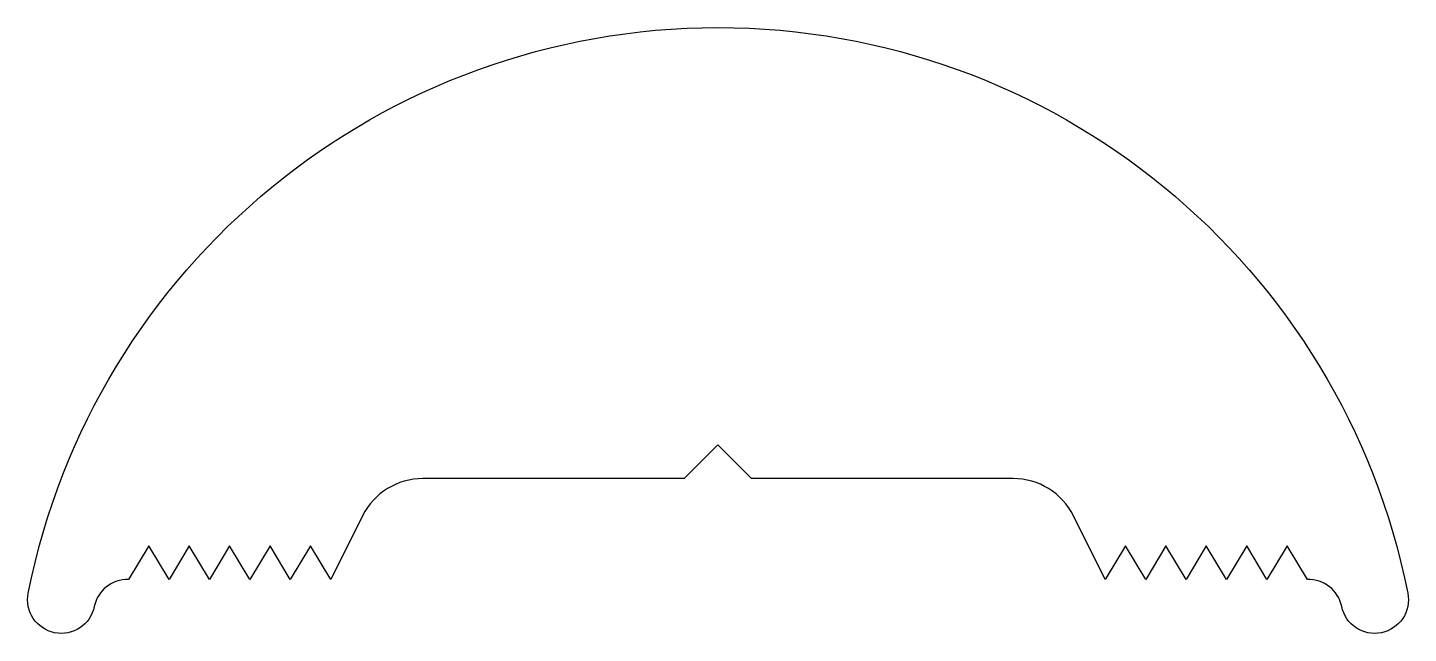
# Model space of a CAD drawing. Extents: x 173.4 to 193.9, y 228.5 to 237.5.
import ezdxf

# ---------------------------------------------------------------- set-up
doc = ezdxf.new("R2010")
doc.units = 0
doc.layers.add('ANA', color=220, linetype='CONTINUOUS')

msp = doc.modelspace()

# ---------------------------------------------------------------- linework, layer by layer
at = {"layer": 'ANA', "color": 7}
msp.add_lwpolyline([(183.624, 237.508, -0.35775), (193.865, 229.105, -0.997598), (192.884, 228.908, 0.367688), (192.375, 229.307), (192.074, 229.808), (191.774, 229.308), (191.474, 229.808), (191.174, 229.308), (190.874, 229.808), (190.574, 229.308), (190.274, 229.808), (189.974, 229.308), (189.674, 229.808), (189.374, 229.308), (188.901, 230.255, 0.284079), (188.006, 230.808), (184.124, 230.808), (183.624, 231.308), (183.124, 230.808), (179.242, 230.808, 0.284079), (178.348, 230.255), (177.874, 229.308), (177.574, 229.808), (177.274, 229.308), (176.974, 229.808), (176.674, 229.308), (176.374, 229.808), (176.074, 229.308), (175.774, 229.808), (175.474, 229.308), (175.174, 229.808), (174.874, 229.307, 0.367688), (174.364, 228.908, -0.997598), (173.384, 229.105, -0.35775)], format="xyb", close=True, dxfattribs=at)

doc.saveas('drawing.dxf')
